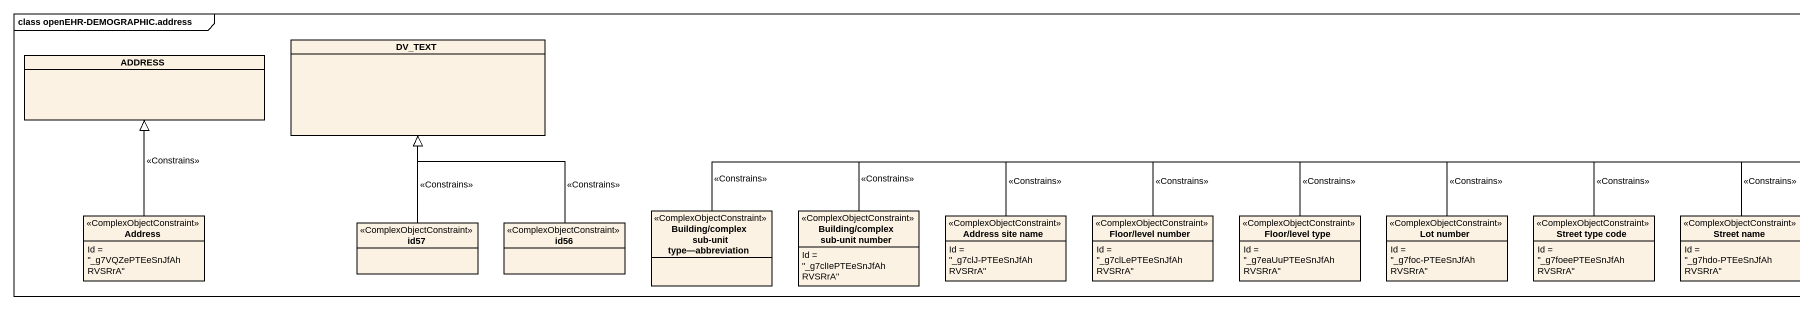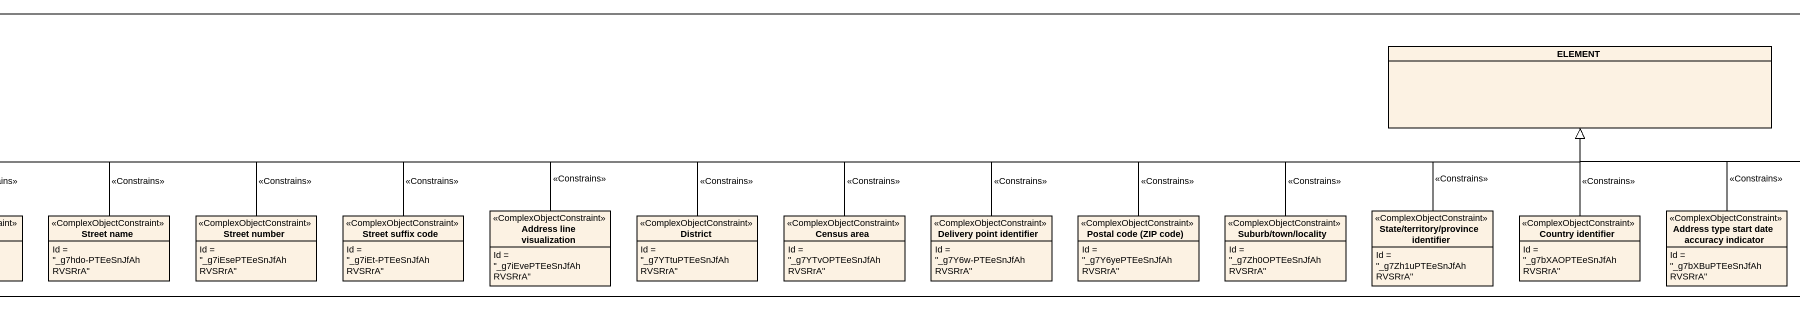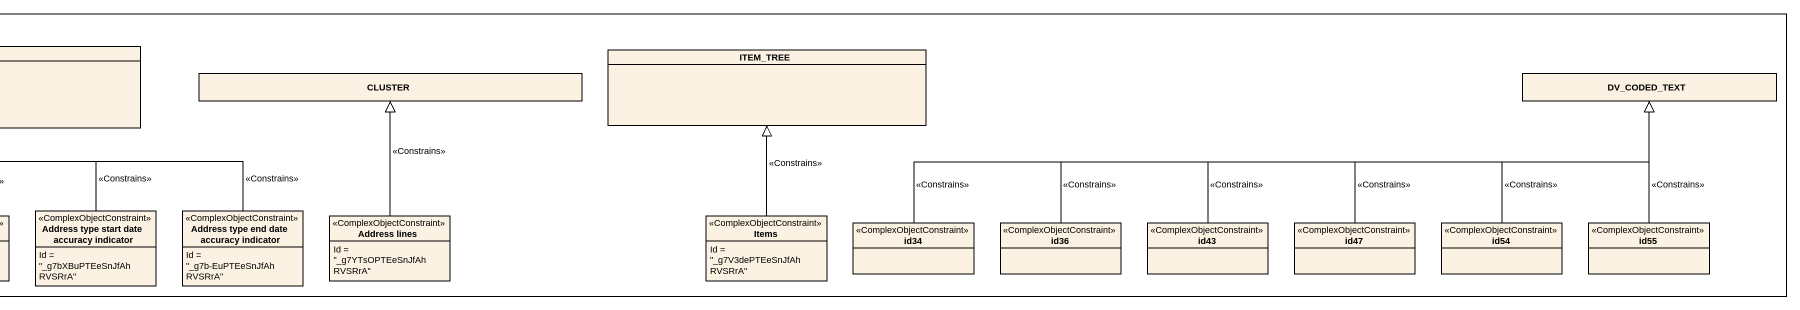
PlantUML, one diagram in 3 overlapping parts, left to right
@startuml
mainframe class openEHR-DEMOGRAPHIC.address
hide circle
hide empty members
class DV_TEXT
class ELEMENT
class ADDRESS
class CLUSTER
class ITEM_TREE
class DV_CODED_TEXT
class Address <<ComplexObjectConstraint>> {
  Id = "_g7VQZePTEeSnJfAhRVSRrA"
}
class id57 <<ComplexObjectConstraint>>
class id56 <<ComplexObjectConstraint>>
class "Building/complex sub-unit type—abbreviation" as Building_complex_sub_unit <<ComplexObjectConstraint>>
class "Building/complex sub-unit number" as Building_complex_sub_unit_2 <<ComplexObjectConstraint>> {
  Id = "_g7clIePTEeSnJfAhRVSRrA"
}
class "Address site name" as Address_site_name <<ComplexObjectConstraint>> {
  Id = "_g7clJ-PTEeSnJfAhRVSRrA"
}
class "Floor/level number" as Floor_level_number <<ComplexObjectConstraint>> {
  Id = "_g7clLePTEeSnJfAhRVSRrA"
}
class "Floor/level type" as Floor_level_type <<ComplexObjectConstraint>> {
  Id = "_g7eaUuPTEeSnJfAhRVSRrA"
}
class "Lot number" as Lot_number <<ComplexObjectConstraint>> {
  Id = "_g7foc-PTEeSnJfAhRVSRrA"
}
class "Street type code" as Street_type_code <<ComplexObjectConstraint>> {
  Id = "_g7foeePTEeSnJfAhRVSRrA"
}
class "Street name" as Street_name <<ComplexObjectConstraint>> {
  Id = "_g7hdo-PTEeSnJfAhRVSRrA"
}
class "Street number" as Street_number <<ComplexObjectConstraint>> {
  Id = "_g7iEsePTEeSnJfAhRVSRrA"
}
class "Street suffix code" as Street_suffix_code <<ComplexObjectConstraint>> {
  Id = "_g7iEt-PTEeSnJfAhRVSRrA"
}
class "Address line visualization" as Address_line_visualization <<ComplexObjectConstraint>> {
  Id = "_g7iEvePTEeSnJfAhRVSRrA"
}
class District <<ComplexObjectConstraint>> {
  Id = "_g7YTtuPTEeSnJfAhRVSRrA"
}
class "Census area" as Census_area <<ComplexObjectConstraint>> {
  Id = "_g7YTvOPTEeSnJfAhRVSRrA"
}
class "Delivery point identifier" as Delivery_point_identifier <<ComplexObjectConstraint>> {
  Id = "_g7Y6w-PTEeSnJfAhRVSRrA"
}
class "Postal code (ZIP code)" as Postal_code_ZIP_code <<ComplexObjectConstraint>> {
  Id = "_g7Y6yePTEeSnJfAhRVSRrA"
}
class "Suburb/town/locality" as Suburb_town_locality <<ComplexObjectConstraint>> {
  Id = "_g7Zh0OPTEeSnJfAhRVSRrA"
}
class "State/territory/province identifier" as State_territory_province <<ComplexObjectConstraint>> {
  Id = "_g7Zh1uPTEeSnJfAhRVSRrA"
}
class "Country identifier" as Country_identifier <<ComplexObjectConstraint>> {
  Id = "_g7bXAOPTEeSnJfAhRVSRrA"
}
class "Address type start date accuracy indicator" as Address_type_start_date <<ComplexObjectConstraint>> {
  Id = "_g7bXBuPTEeSnJfAhRVSRrA"
}
class "Address type end date accuracy indicator" as Address_type_end_date <<ComplexObjectConstraint>> {
  Id = "_g7b-EuPTEeSnJfAhRVSRrA"
}
class "Address lines" as Address_lines <<ComplexObjectConstraint>> {
  Id = "_g7YTsOPTEeSnJfAhRVSRrA"
}
class Items <<ComplexObjectConstraint>> {
  Id = "_g7V3dePTEeSnJfAhRVSRrA"
}
class id34 <<ComplexObjectConstraint>>
class id36 <<ComplexObjectConstraint>>
class id43 <<ComplexObjectConstraint>>
class id47 <<ComplexObjectConstraint>>
class id54 <<ComplexObjectConstraint>>
class id55 <<ComplexObjectConstraint>>
Address -up-|> ADDRESS : <<Constrains>>
id57 -up-|> DV_TEXT : <<Constrains>>
id56 -up-|> DV_TEXT : <<Constrains>>
Building_complex_sub_unit -right-|> ELEMENT : <<Constrains>>
Building_complex_sub_unit_2 -right-|> ELEMENT : <<Constrains>>
Address_site_name -right-|> ELEMENT : <<Constrains>>
Floor_level_number -right-|> ELEMENT : <<Constrains>>
Floor_level_type -right-|> ELEMENT : <<Constrains>>
Lot_number -right-|> ELEMENT : <<Constrains>>
Street_type_code -right-|> ELEMENT : <<Constrains>>
Street_name -right-|> ELEMENT : <<Constrains>>
Street_number -right-|> ELEMENT : <<Constrains>>
Street_suffix_code -right-|> ELEMENT : <<Constrains>>
Address_line_visualization -right-|> ELEMENT : <<Constrains>>
District -right-|> ELEMENT : <<Constrains>>
Census_area -right-|> ELEMENT : <<Constrains>>
Delivery_point_identifier -right-|> ELEMENT : <<Constrains>>
Postal_code_ZIP_code -right-|> ELEMENT : <<Constrains>>
Suburb_town_locality -right-|> ELEMENT : <<Constrains>>
State_territory_province -up-|> ELEMENT : <<Constrains>>
Country_identifier -up-|> ELEMENT : <<Constrains>>
Address_type_start_date -up-|> ELEMENT : <<Constrains>>
Address_type_end_date -left-|> ELEMENT : <<Constrains>>
Address_lines -up-|> CLUSTER : <<Constrains>>
Items -up-|> ITEM_TREE : <<Constrains>>
id34 -right-|> DV_CODED_TEXT : <<Constrains>>
id36 -right-|> DV_CODED_TEXT : <<Constrains>>
id43 -right-|> DV_CODED_TEXT : <<Constrains>>
id47 -right-|> DV_CODED_TEXT : <<Constrains>>
id54 -up-|> DV_CODED_TEXT : <<Constrains>>
id55 -up-|> DV_CODED_TEXT : <<Constrains>>
@enduml
